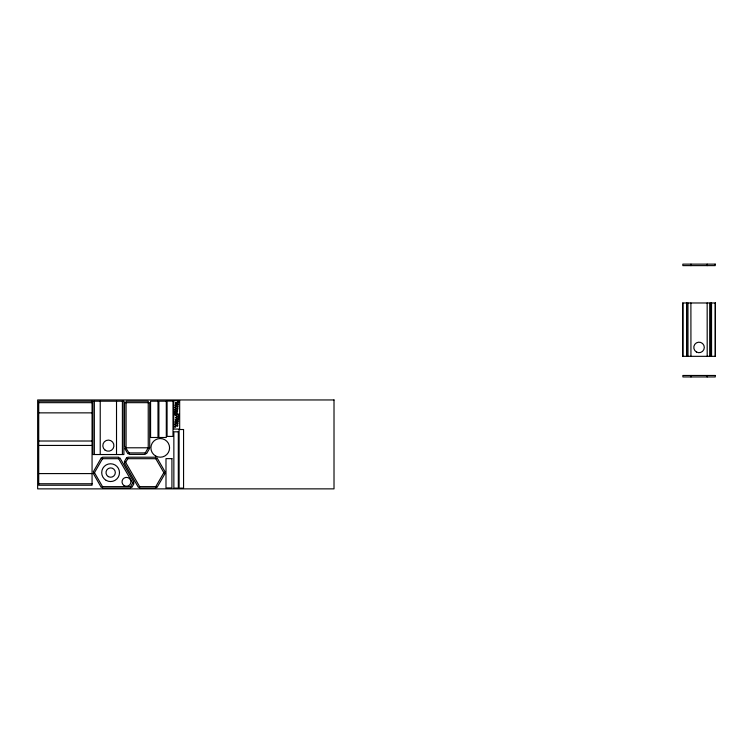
<?xml version="1.0" encoding="UTF-8"?>
<svg xmlns="http://www.w3.org/2000/svg" width="753" height="753" viewBox="0 0 753 753"><rect width="100%" height="100%" fill="white"/><g stroke="black" fill="none" stroke-linecap="round" stroke-linejoin="round"><path stroke-width="1.13" d="M148.237 447.79L145.273 452.92L145.273 454.398L129.045 454.398L129.045 452.92L124.603 446.218L124.603 402.667L149.715 402.667L149.715 447.79L126.08 447.79L124.8 448.534L127.756 453.654L129.045 452.92L145.273 452.92L146.553 453.654L149.518 448.534L148.237 447.79L148.237 401.189L126.08 401.189L126.08 447.79M38.714 402.667L92.064 402.667M38.714 412.86L92.064 412.86M38.714 441.013L92.064 441.013M38.714 445.437L92.064 445.437M38.714 473.59L92.064 473.59M38.714 483.755L92.064 483.755M715.265 302.979L715.265 356.329M711.538 302.979L711.538 356.329M711.425 302.979L711.463 356.329M707.161 265.621L707.161 264.134L707.114 265.545M707.161 302.979L707.199 356.329M707.161 375.474L707.161 376.952L707.114 375.549M690.981 265.545L690.981 264.134L690.943 265.621M690.981 375.549L690.981 376.952L690.943 375.474M690.896 302.979L690.943 356.329M687.96 302.979L687.988 356.329M686.632 302.979L686.67 356.329M686.567 302.979L686.567 356.329M682.839 302.979L682.839 356.329M122.4 401.189L122.4 454.53M116.517 401.189L116.517 454.53M100.224 401.189L100.224 454.53M94.341 401.189L94.341 454.53M175.148 405.152C176.061 407.975 177.35 403.156 175.148 405.152M175.411 402.93C176.324 405.754 177.614 400.925 175.411 402.93M174.094 414.037C175.007 416.87 176.296 412.042 174.094 414.037M174.357 411.816C175.27 414.649 176.56 409.82 174.357 411.816M174.621 409.594C175.534 412.428 176.823 407.599 174.621 409.594M174.884 407.373C175.797 410.206 177.087 405.378 174.884 407.373M176.155 413.096C177.068 415.929 178.357 411.1 176.155 413.096M176.418 410.874C177.332 413.698 178.621 408.879 176.418 410.874M176.635 408.634C177.604 411.665 178.988 406.507 176.635 408.634M176.955 406.432C177.859 409.256 179.148 404.427 176.955 406.432M177.219 404.201C178.122 407.034 179.412 402.206 177.219 404.201M177.482 401.98C178.386 404.813 179.675 399.984 177.482 401.98M174.837 424.212C175.75 427.036 177.04 422.217 174.837 424.212M175.101 421.991C176.014 424.814 177.303 419.986 175.101 421.991M175.364 419.76C176.277 422.593 177.567 417.764 175.364 419.76M175.628 417.539C176.541 420.372 177.83 415.543 175.628 417.539M175.891 415.317C176.804 418.15 178.094 413.322 175.891 415.317M174.574 426.433C175.487 429.257 176.776 424.438 174.574 426.433M177.162 421.068C178.075 423.901 179.365 419.073 177.162 421.068M177.426 418.866C178.329 421.699 179.628 416.87 177.426 418.866M177.689 416.654C178.593 419.487 179.892 414.658 177.689 416.654M177.953 414.451C178.856 417.284 180.155 412.456 177.953 414.451M176.635 425.483C177.548 428.316 178.838 423.487 176.635 425.483M176.899 423.28C177.812 426.113 179.101 421.285 176.899 423.28M101.241 457.946L93.268 471.915L94.464 472.658L102.53 486.626L102.53 488.113L130.542 488.113L130.542 486.626L132.66 482.955L133.949 482.212L119.934 457.946L118.654 458.69L102.53 458.69L101.241 457.946M102.53 458.69L94.464 472.658L93.268 473.402L101.241 487.37L102.53 486.626L130.542 486.626L131.822 487.37L133.949 483.699L132.66 482.955L118.654 458.69L118.654 457.212L102.53 457.212L102.53 458.69M126.485 457.946L124.367 461.627L125.647 462.361L139.653 486.626L139.653 488.113L155.786 488.113L155.786 486.626L163.853 472.658L165.133 471.915L157.066 457.946L155.786 458.69L127.775 458.69L126.485 457.946M127.775 458.69L125.647 462.361L124.367 463.104L138.373 487.37L139.653 486.626L155.786 486.626L157.066 487.37L165.133 473.402L163.853 472.658L155.786 458.69L155.786 457.212L127.775 457.212L127.775 458.69M715.265 264.134L682.839 264.134L682.839 265.621L715.265 265.621L715.181 264.134M715.35 302.979L682.755 302.979L682.755 356.329L715.35 356.329L715.35 302.979M715.265 375.474L682.839 375.474L682.924 376.952L715.265 376.952L715.265 375.474M334.012 399.956L37.65 399.956L37.65 488.866L334.012 488.866L334.012 399.956M179.675 400.69L173.745 400.69L173.745 429.069L179.675 429.069L179.675 400.69M92.064 401.189L38.714 401.189L38.714 485.233L92.064 485.233L92.064 401.189M123.887 401.189L92.854 401.189L92.854 454.53L123.887 454.53L123.887 401.189M157.989 401.189L150.581 401.189L150.581 437.493L157.989 437.493L157.989 401.189M166.3 401.189L158.883 401.189L158.883 437.493L166.3 437.493L166.3 401.189M173.002 401.076L167.072 401.076L167.072 436.42L173.002 436.42L173.002 401.076M183.563 429.521L179.11 429.521L179.11 488.123L183.563 488.123L183.563 429.521M178.31 431.808L173.858 431.808L173.858 488.113L178.31 488.113L178.31 431.808M171.919 458.624L165.989 458.624L165.989 487.935L171.919 487.935L171.919 458.624M710.145 356.329L710.145 302.979L710.117 356.329M104.987 450.049A5.553 5.553 0 0 0 113.882 446.369A5.553 5.553 0 0 0 106.248 440.505A5.553 5.553 0 0 0 104.987 450.049M106.145 480.358A8.895 8.895 0 0 0 119.482 472.658A8.895 8.895 0 0 0 106.145 464.959A8.895 8.895 0 0 0 106.145 480.358M124.245 485.676A4.443 4.443 0 0 0 130.918 481.826A4.443 4.443 0 0 0 124.245 477.976A4.443 4.443 0 0 0 124.245 485.676M108.328 476.611A4.669 4.669 0 0 0 115.331 472.573A4.669 4.669 0 0 0 108.328 468.526A4.669 4.669 0 0 0 108.328 476.611M155.57 455.96A9.337 9.337 0 0 0 169.576 447.875A9.337 9.337 0 0 0 155.57 439.79A9.337 9.337 0 0 0 155.57 455.96M696.421 351.99A5.262 5.262 0 0 0 704.309 347.434A5.262 5.262 0 0 0 696.421 342.879A5.262 5.262 0 0 0 696.421 351.99"/></g></svg>
